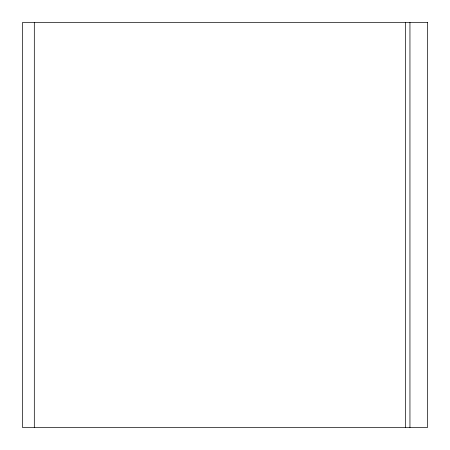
<?xml version="1.0" encoding="UTF-8"?>
<svg xmlns="http://www.w3.org/2000/svg" width="450" height="450" viewBox="0 0 450 450"><rect width="100%" height="100%" fill="white"/><g stroke="black" fill="none" stroke-linecap="round" stroke-linejoin="round"><path stroke-width="0.67" d="M409.95 22.5L409.95 427.5M405.562 22.5L405.562 427.5M34.312 22.5L34.312 427.5M427.5 22.5L22.5 22.5L22.5 427.5L427.5 427.5L427.5 22.5"/></g></svg>
